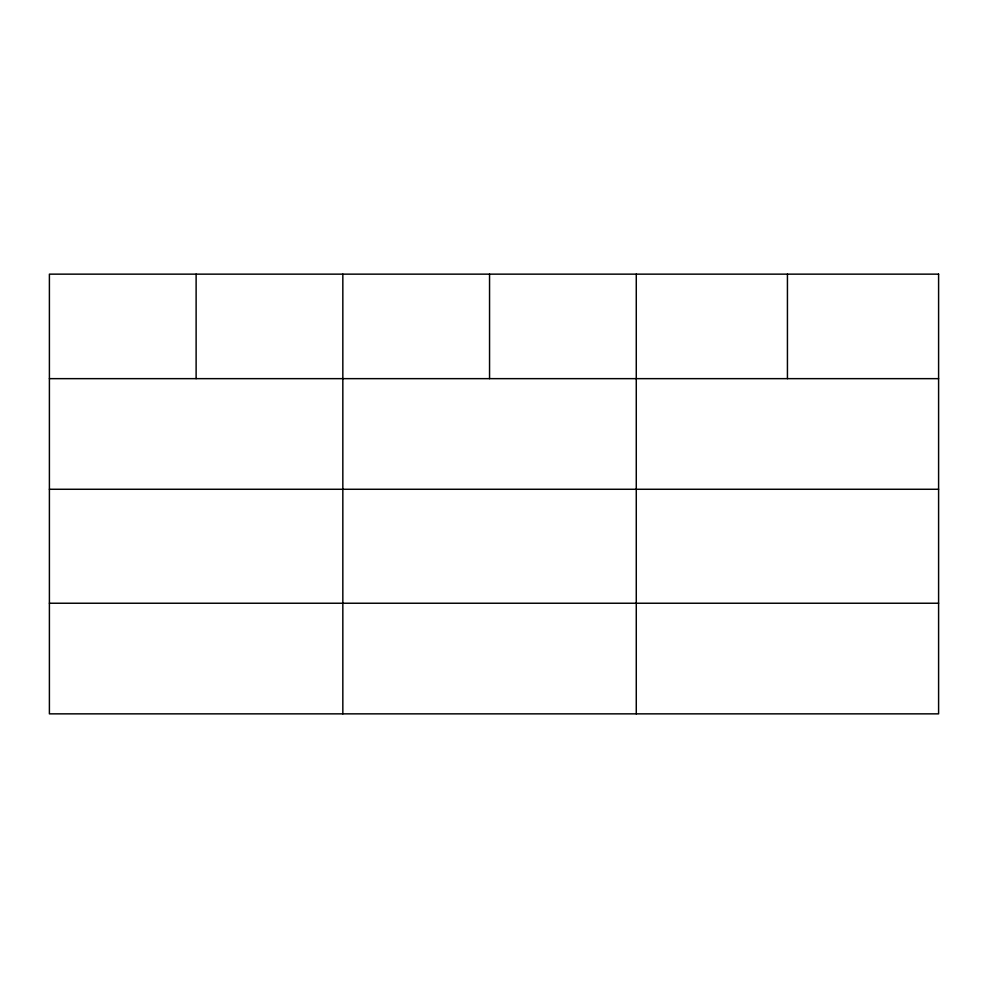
<?xml version="1.0" encoding="UTF-8"?>
<svg xmlns="http://www.w3.org/2000/svg" width="988" height="988" viewBox="0 0 988 988"><rect width="100%" height="100%" fill="white"/><g stroke="black" fill="none" stroke-linecap="round" stroke-linejoin="round"><path stroke-width="1.48" d="M49.4 378.651L938.6 378.651M49.4 489.27L938.6 489.27M49.4 603.236L938.6 603.236M787.436 274.145L787.436 378.651M636.272 274.145L636.272 713.855M489.554 274.145L489.554 378.651M342.836 274.145L342.836 713.855M196.118 274.145L196.118 378.651M938.6 274.145L49.4 274.145L49.4 713.855L938.6 713.855L938.6 274.145"/></g></svg>
